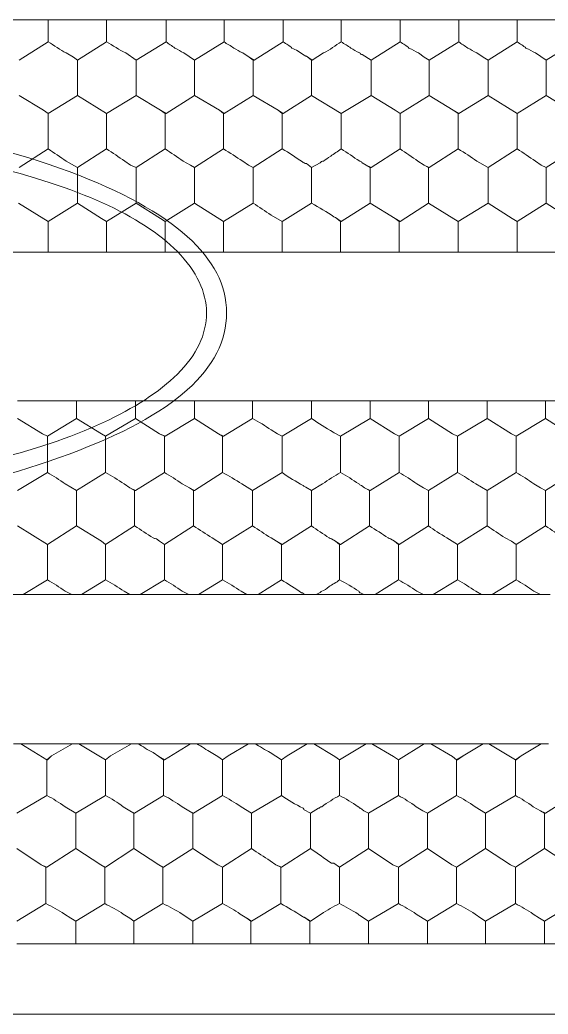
# Model space of a CAD drawing. Header units: metres. Extents: x -47.8 to 47.8, y 0 to 75.9.
# Drawn here: x 3.76 to 9.96, y 28.91 to 40.57 of the extents above; entities that cross this region are included whole.
import ezdxf

# ---------------------------------------------------------------- set-up
doc = ezdxf.new("R2010")
doc.units = ezdxf.units.M
doc.layers.add('ceco.net 240', color=7, linetype='Continuous')

msp = doc.modelspace()

# ---------------------------------------------------------------- linework, layer by layer
at = {"layer": 'ceco.net 240', "lineweight": 18}
for points in [[(10.284, 40.568), (9.593, 40.568), (8.912, 40.568), (8.222, 40.568), (7.531, 40.568), (6.85, 40.568), (6.159, 40.568), (5.478, 40.568), (4.778, 40.568), (4.096, 40.568), (3.406, 40.568)], [(4.096, 40.568), (4.096, 40.313)], [(4.778, 40.313), (4.778, 40.568)], [(5.478, 40.568), (5.478, 40.313)], [(6.159, 40.313), (6.159, 40.568)], [(6.85, 40.313), (6.85, 40.568)], [(7.531, 40.568), (7.531, 40.313)], [(8.222, 40.313), (8.222, 40.568)], [(8.912, 40.568), (8.912, 40.313)], [(9.593, 40.313), (9.593, 40.568)], [(4.096, 40.313), (3.756, 40.095)], [(4.437, 40.095), (4.778, 40.313)], [(5.128, 40.095), (5.478, 40.313)], [(6.159, 40.313), (5.809, 40.095)], [(6.85, 40.313), (6.509, 40.095)], [(8.222, 40.313), (7.881, 40.095)], [(8.912, 40.313), (8.562, 40.095)], [(9.593, 40.313), (9.253, 40.095)], [(10.284, 40.313), (9.934, 40.095)], [(4.39, 40.133), (4.437, 40.095)], [(4.39, 40.133), (4.437, 40.095)], [(6.452, 40.133), (6.509, 40.095)], [(6.5, 40.095), (6.452, 40.133)], [(7.191, 40.095), (7.124, 40.143)], [(7.124, 40.143), (7.181, 40.095)], [(8.562, 40.095), (8.506, 40.133)], [(8.562, 40.095), (8.506, 40.133)], [(9.196, 40.133), (9.253, 40.095)], [(9.196, 40.133), (9.253, 40.095)], [(4.437, 40.095), (4.437, 40.095)], [(4.437, 39.68), (4.437, 40.095)], [(5.128, 40.095), (5.128, 39.68)], [(5.809, 40.095), (5.809, 39.68)], [(6.509, 40.095), (6.5, 40.095)], [(6.5, 39.68), (6.5, 40.095)], [(7.181, 40.095), (7.191, 40.095)], [(7.181, 40.095), (7.181, 39.68)], [(7.881, 40.095), (7.881, 39.68)], [(8.562, 39.68), (8.562, 40.095)], [(8.562, 40.095), (8.562, 40.095)], [(9.253, 40.095), (9.253, 39.68)], [(9.253, 40.095), (9.253, 40.095)], [(9.934, 39.68), (9.934, 40.095)], [(3.756, 39.68), (4.04, 39.509)], [(4.096, 39.471), (4.437, 39.68)], [(4.778, 39.471), (4.437, 39.68)], [(5.128, 39.68), (4.778, 39.471)], [(5.412, 39.509), (5.128, 39.68)], [(5.809, 39.68), (5.478, 39.471)], [(6.103, 39.509), (5.809, 39.68)], [(6.5, 39.68), (6.159, 39.471)], [(6.793, 39.509), (6.5, 39.68)], [(7.181, 39.68), (6.85, 39.471)], [(7.531, 39.471), (7.181, 39.68)], [(7.881, 39.68), (7.531, 39.471)], [(7.881, 39.68), (8.165, 39.509)], [(8.222, 39.471), (8.562, 39.68)], [(8.846, 39.509), (8.562, 39.68)], [(9.253, 39.68), (8.912, 39.471)], [(9.253, 39.68), (9.593, 39.471)], [(9.593, 39.471), (9.934, 39.68)], [(10.284, 39.471), (9.934, 39.68)], [(4.096, 39.471), (4.04, 39.509)], [(4.04, 39.509), (4.096, 39.471)], [(4.096, 39.471), (4.096, 39.471)], [(4.096, 39.471), (4.096, 39.055)], [(4.778, 39.055), (4.778, 39.471)], [(5.478, 39.471), (5.412, 39.509)], [(5.412, 39.509), (5.468, 39.471)], [(5.468, 39.471), (5.478, 39.471)], [(5.468, 39.471), (5.468, 39.055)], [(6.15, 39.471), (6.103, 39.509)], [(6.159, 39.471), (6.103, 39.509)], [(6.159, 39.471), (6.15, 39.471)], [(6.15, 39.055), (6.15, 39.471)], [(6.85, 39.471), (6.793, 39.509)], [(6.84, 39.471), (6.793, 39.509)], [(6.85, 39.471), (6.84, 39.471)], [(6.84, 39.055), (6.84, 39.471)], [(7.531, 39.055), (7.531, 39.471)], [(8.222, 39.471), (8.165, 39.509)], [(8.165, 39.509), (8.222, 39.471)], [(8.222, 39.471), (8.222, 39.471)], [(8.222, 39.471), (8.222, 39.055)], [(8.912, 39.471), (8.846, 39.509)], [(8.846, 39.509), (8.903, 39.471)], [(8.903, 39.471), (8.912, 39.471)], [(8.903, 39.055), (8.903, 39.471)], [(9.593, 39.055), (9.593, 39.471)], [(3.756, 38.837), (4.096, 39.055)], [(4.778, 39.055), (4.437, 38.837)], [(5.468, 39.055), (5.128, 38.837)], [(6.15, 39.055), (5.809, 38.837)], [(6.5, 38.837), (6.84, 39.055)], [(8.222, 39.055), (7.881, 38.837)], [(8.903, 39.055), (8.562, 38.837)], [(9.593, 39.055), (9.253, 38.837)], [(10.284, 39.055), (9.934, 38.837)], [(4.437, 38.837), (4.437, 38.421)], [(5.128, 38.837), (5.062, 38.865)], [(5.062, 38.865), (5.128, 38.837)], [(5.128, 38.837), (5.128, 38.837)], [(5.128, 38.837), (5.128, 38.421)], [(5.809, 38.837), (5.762, 38.865)], [(5.809, 38.837), (5.762, 38.865)], [(5.809, 38.837), (5.809, 38.837)], [(5.809, 38.421), (5.809, 38.837)], [(6.5, 38.837), (6.443, 38.865)], [(6.443, 38.865), (6.5, 38.837)], [(6.5, 38.837), (6.5, 38.837)], [(6.5, 38.421), (6.5, 38.837)], [(7.181, 38.837), (7.181, 38.421)], [(7.881, 38.837), (7.824, 38.865)], [(7.824, 38.865), (7.872, 38.837)], [(7.872, 38.837), (7.881, 38.837)], [(7.872, 38.837), (7.872, 38.421)], [(8.506, 38.865), (8.553, 38.837)], [(8.562, 38.837), (8.506, 38.865)], [(8.553, 38.837), (8.562, 38.837)], [(8.553, 38.421), (8.553, 38.837)], [(9.253, 38.837), (9.253, 38.421)], [(9.877, 38.865), (9.934, 38.837)], [(9.934, 38.837), (9.877, 38.865)], [(9.934, 38.421), (9.934, 38.837)], [(9.934, 38.837), (9.934, 38.837)], [(4.096, 38.203), (3.746, 38.421)], [(4.437, 38.421), (4.096, 38.203)], [(4.721, 38.241), (4.437, 38.421)], [(5.128, 38.421), (4.778, 38.203)], [(5.128, 38.421), (5.412, 38.241)], [(5.468, 38.203), (5.809, 38.421)], [(5.809, 38.421), (6.15, 38.203)], [(6.15, 38.203), (6.5, 38.421)], [(7.181, 38.421), (6.84, 38.203)], [(7.872, 38.421), (7.531, 38.203)], [(8.165, 38.241), (7.872, 38.421)], [(8.222, 38.203), (8.553, 38.421)], [(8.903, 38.203), (8.553, 38.421)], [(9.253, 38.421), (8.903, 38.203)], [(9.536, 38.241), (9.253, 38.421)], [(9.934, 38.421), (9.593, 38.203)], [(10.218, 38.241), (9.934, 38.421)], [(4.778, 38.203), (4.721, 38.241)], [(4.778, 38.203), (4.721, 38.241)], [(5.468, 38.203), (5.412, 38.241)], [(5.412, 38.241), (5.468, 38.203)], [(7.465, 38.251), (7.522, 38.203)], [(7.531, 38.203), (7.465, 38.251)], [(8.212, 38.203), (8.165, 38.241)], [(8.165, 38.241), (8.222, 38.203)], [(9.593, 38.203), (9.536, 38.241)], [(9.593, 38.203), (9.536, 38.241)], [(4.096, 38.203), (4.096, 37.844)], [(4.778, 37.844), (4.778, 38.203)], [(4.778, 38.203), (4.778, 38.203)], [(5.468, 38.203), (5.468, 38.203)], [(5.468, 38.203), (5.468, 37.844)], [(6.15, 37.844), (6.15, 38.203)], [(6.84, 38.203), (6.84, 37.844)], [(7.531, 38.203), (7.522, 38.203)], [(7.522, 38.203), (7.522, 37.844)], [(8.212, 37.844), (8.212, 38.203)], [(8.212, 38.203), (8.222, 38.203)], [(8.903, 38.203), (8.903, 37.844)], [(9.593, 37.844), (9.593, 38.203)], [(9.593, 38.203), (9.593, 38.203)], [(10.275, 37.844), (9.593, 37.844), (8.903, 37.844), (8.212, 37.844), (7.522, 37.844), (6.84, 37.844), (6.15, 37.844), (5.468, 37.844), (4.778, 37.844), (4.096, 37.844), (3.396, 37.844)], [(10.615, 36.103), (9.925, 36.103), (9.243, 36.103), (8.553, 36.103), (7.872, 36.103), (7.181, 36.103), (6.49, 36.103), (5.809, 36.103), (5.118, 36.103), (4.428, 36.103), (3.737, 36.103)], [(4.428, 35.895), (4.428, 36.103)], [(5.118, 35.895), (5.118, 36.103)], [(5.809, 36.103), (5.809, 35.895)], [(6.49, 36.103), (6.49, 35.895)], [(7.181, 36.103), (7.181, 35.895)], [(7.872, 36.103), (7.872, 35.895)], [(8.553, 35.895), (8.553, 36.103)], [(9.243, 36.103), (9.243, 35.895)], [(9.925, 35.895), (9.925, 36.103)], [(4.03, 35.715), (3.737, 35.895)], [(4.428, 35.895), (4.087, 35.687)], [(4.768, 35.687), (4.721, 35.715), (4.428, 35.895)], [(4.768, 35.687), (5.118, 35.895)], [(5.118, 35.895), (5.402, 35.715)], [(5.809, 35.895), (5.468, 35.687)], [(6.093, 35.715), (5.809, 35.895)], [(6.49, 35.895), (6.15, 35.687)], [(7.181, 35.895), (6.84, 35.687)], [(7.872, 35.895), (7.522, 35.687)], [(8.155, 35.715), (7.872, 35.895)], [(8.212, 35.687), (8.553, 35.895)], [(8.837, 35.715), (8.553, 35.895)], [(9.243, 35.895), (8.893, 35.687)], [(9.243, 35.895), (9.527, 35.715), (9.584, 35.687)], [(9.584, 35.687), (9.925, 35.895)], [(9.925, 35.895), (10.208, 35.715)], [(4.03, 35.715), (4.087, 35.687)], [(4.087, 35.687), (4.03, 35.715)], [(4.087, 35.687), (4.087, 35.687)], [(4.087, 35.687), (4.087, 35.261)], [(4.768, 35.261), (4.768, 35.687)], [(5.468, 35.687), (5.402, 35.715)], [(5.402, 35.715), (5.459, 35.687)], [(5.459, 35.687), (5.468, 35.687)], [(5.459, 35.687), (5.459, 35.261)], [(6.093, 35.715), (6.14, 35.687)], [(6.15, 35.687), (6.093, 35.715)], [(6.14, 35.687), (6.15, 35.687)], [(6.14, 35.261), (6.14, 35.687)], [(6.84, 35.687), (6.84, 35.261)], [(7.522, 35.687), (7.522, 35.261)], [(8.212, 35.687), (8.155, 35.715)], [(8.155, 35.715), (8.212, 35.687)], [(8.212, 35.687), (8.212, 35.687)], [(8.212, 35.261), (8.212, 35.687)], [(8.893, 35.687), (8.837, 35.715)], [(8.837, 35.715), (8.893, 35.687)], [(8.893, 35.687), (8.893, 35.687)], [(8.893, 35.687), (8.893, 35.261)], [(9.584, 35.261), (9.584, 35.687)], [(4.087, 35.261), (3.737, 35.053)], [(4.428, 35.053), (4.768, 35.261)], [(5.459, 35.261), (5.118, 35.053)], [(6.14, 35.261), (5.809, 35.053)], [(6.84, 35.261), (6.49, 35.053)], [(7.872, 35.053), (8.212, 35.261)], [(8.893, 35.261), (8.553, 35.053)], [(9.584, 35.261), (9.243, 35.053)], [(10.265, 35.261), (9.925, 35.053)], [(4.428, 35.053), (4.428, 34.636)], [(5.118, 35.053), (5.052, 35.081)], [(5.052, 35.081), (5.109, 35.053)], [(5.109, 34.636), (5.109, 35.053)], [(5.109, 35.053), (5.118, 35.053)], [(5.752, 35.081), (5.8, 35.053)], [(5.752, 35.081), (5.809, 35.053)], [(5.8, 35.053), (5.8, 34.636)], [(5.809, 35.053), (5.8, 35.053)], [(6.49, 34.636), (6.49, 35.053)], [(7.181, 34.636), (7.181, 35.053)], [(7.805, 35.081), (7.872, 35.053)], [(7.805, 35.081), (7.862, 35.053)], [(7.872, 35.053), (7.862, 35.053)], [(7.862, 35.053), (7.862, 34.636)], [(8.553, 35.053), (8.496, 35.081)], [(8.496, 35.081), (8.553, 35.053)], [(8.553, 34.636), (8.553, 35.053)], [(8.553, 35.053), (8.553, 35.053)], [(9.243, 34.636), (9.243, 35.053)], [(9.925, 35.053), (9.868, 35.081)], [(9.868, 35.081), (9.925, 35.053)], [(9.925, 35.053), (9.925, 35.053)], [(9.925, 34.636), (9.925, 35.053)], [(4.087, 34.419), (3.737, 34.636)], [(4.428, 34.636), (4.087, 34.419)], [(4.721, 34.457), (4.428, 34.636)], [(4.768, 34.419), (5.109, 34.636)], [(5.8, 34.636), (5.459, 34.419)], [(6.14, 34.419), (6.49, 34.636)], [(7.181, 34.636), (6.84, 34.419)], [(7.862, 34.636), (7.522, 34.419)], [(8.212, 34.419), (8.553, 34.636)], [(9.243, 34.636), (8.893, 34.419)], [(9.925, 34.636), (9.584, 34.419)], [(4.087, 34.419), (4.087, 34.003)], [(4.721, 34.457), (4.768, 34.419)], [(4.768, 34.419), (4.721, 34.457)], [(4.768, 34.419), (4.768, 34.419)], [(4.768, 34.003), (4.768, 34.419)], [(5.459, 34.419), (5.402, 34.457)], [(5.459, 34.419), (5.402, 34.457)], [(5.459, 34.003), (5.459, 34.419)], [(5.459, 34.419), (5.459, 34.419)], [(6.14, 34.419), (6.14, 34.003)], [(6.84, 34.419), (6.774, 34.457)], [(6.774, 34.457), (6.831, 34.419)], [(6.831, 34.419), (6.831, 34.003)], [(6.831, 34.419), (6.84, 34.419)], [(7.465, 34.457), (7.512, 34.419)], [(7.522, 34.419), (7.465, 34.457)], [(7.522, 34.419), (7.512, 34.419)], [(7.512, 34.419), (7.512, 34.003)], [(8.212, 34.419), (8.155, 34.457)], [(8.155, 34.457), (8.203, 34.419)], [(8.203, 34.003), (8.203, 34.419)], [(8.203, 34.419), (8.212, 34.419)], [(8.893, 34.419), (8.893, 34.003)], [(9.584, 34.419), (9.527, 34.457)], [(9.584, 34.419), (9.527, 34.457)], [(9.584, 34.419), (9.584, 34.419)], [(9.584, 34.003), (9.584, 34.419)], [(4.087, 34.003), (3.803, 33.832)], [(4.484, 33.832), (4.768, 34.003)], [(5.459, 34.003), (5.175, 33.832)], [(6.14, 34.003), (5.856, 33.832)], [(6.831, 34.003), (6.556, 33.832)], [(8.203, 34.003), (7.928, 33.832)], [(8.893, 34.003), (8.61, 33.832)], [(9.584, 34.003), (9.3, 33.832)], [(3.68, 33.832), (3.803, 33.832), (4.371, 33.832), (4.484, 33.832), (5.052, 33.832), (5.175, 33.832), (5.743, 33.832), (5.856, 33.832), (6.424, 33.832), (6.556, 33.832), (7.124, 33.832), (7.238, 33.832), (7.796, 33.832), (7.928, 33.832), (8.496, 33.832), (8.61, 33.832), (9.177, 33.832), (9.3, 33.832), (9.868, 33.832), (9.981, 33.832)], [(9.962, 32.082), (9.877, 32.082), (9.262, 32.082), (9.196, 32.082), (8.581, 32.082), (8.506, 32.082), (7.891, 32.082), (7.824, 32.082), (7.209, 32.082), (7.133, 32.082), (6.519, 32.082), (6.443, 32.082), (5.838, 32.082), (5.762, 32.082), (5.147, 32.082), (5.071, 32.082), (4.456, 32.082), (4.39, 32.082), (3.775, 32.082), (3.69, 32.082)], [(3.775, 32.082), (4.078, 31.893)], [(4.134, 31.94), (4.38, 32.082), (4.39, 32.082)], [(4.456, 32.082), (4.768, 31.893)], [(4.825, 31.94), (5.071, 32.082)], [(5.762, 32.082), (5.459, 31.893)], [(6.206, 31.94), (6.443, 32.082)], [(6.897, 31.94), (7.133, 32.082)], [(7.209, 32.082), (7.455, 31.931)], [(7.512, 31.893), (7.824, 32.082)], [(7.891, 32.082), (8.146, 31.931)], [(8.203, 31.893), (8.506, 32.082)], [(8.837, 31.931), (8.581, 32.082)], [(8.96, 31.94), (9.196, 32.082)], [(9.575, 31.893), (9.262, 32.082)], [(9.641, 31.94), (9.877, 32.082)], [(4.134, 31.94), (4.078, 31.893)], [(4.078, 31.893), (4.087, 31.893), (4.134, 31.94)], [(4.768, 31.893), (4.768, 31.893), (4.825, 31.94)], [(4.768, 31.893), (4.825, 31.94)], [(6.14, 31.893), (6.14, 31.893), (6.206, 31.94)], [(6.206, 31.94), (6.14, 31.893)], [(6.897, 31.94), (6.831, 31.893)], [(6.831, 31.893), (6.831, 31.893), (6.897, 31.94)], [(8.884, 31.893), (8.893, 31.893), (8.96, 31.94)], [(8.96, 31.94), (8.884, 31.893)], [(9.575, 31.893), (9.584, 31.893), (9.641, 31.94)], [(9.641, 31.94), (9.575, 31.893)], [(4.078, 31.893), (4.078, 31.476)], [(4.768, 31.476), (4.768, 31.893)], [(5.459, 31.893), (5.393, 31.931)], [(5.393, 31.931), (5.449, 31.893)], [(5.449, 31.893), (5.459, 31.893)], [(5.449, 31.893), (5.449, 31.476)], [(6.14, 31.893), (6.084, 31.931)], [(6.084, 31.931), (6.14, 31.893)], [(6.14, 31.893), (6.14, 31.893)], [(6.14, 31.893), (6.14, 31.476)], [(6.831, 31.476), (6.831, 31.893)], [(7.512, 31.893), (7.455, 31.931)], [(7.455, 31.931), (7.512, 31.893)], [(7.512, 31.893), (7.512, 31.893)], [(7.512, 31.893), (7.512, 31.476)], [(8.203, 31.893), (8.146, 31.931)], [(8.146, 31.931), (8.203, 31.893)], [(8.203, 31.476), (8.203, 31.893)], [(8.203, 31.893), (8.203, 31.893)], [(8.884, 31.893), (8.837, 31.931)], [(8.837, 31.931), (8.884, 31.893)], [(8.884, 31.476), (8.884, 31.893)], [(8.884, 31.893), (8.884, 31.893)], [(9.575, 31.476), (9.575, 31.893)], [(4.078, 31.476), (3.728, 31.268)], [(4.768, 31.476), (4.418, 31.268)], [(5.449, 31.476), (5.109, 31.268)], [(6.14, 31.476), (5.8, 31.268)], [(6.831, 31.476), (6.48, 31.268)], [(7.852, 31.268), (8.203, 31.476)], [(8.884, 31.476), (8.543, 31.268)], [(9.575, 31.476), (9.225, 31.268)], [(10.256, 31.476), (9.925, 31.268)], [(4.418, 31.268), (4.418, 30.853)], [(5.109, 31.268), (5.052, 31.296)], [(5.052, 31.296), (5.099, 31.268)], [(5.099, 31.268), (5.109, 31.268)], [(5.099, 30.853), (5.099, 31.268)], [(5.8, 31.268), (5.743, 31.296)], [(5.743, 31.296), (5.79, 31.268)], [(5.79, 31.268), (5.8, 31.268)], [(5.79, 31.268), (5.79, 30.853)], [(6.48, 31.268), (6.48, 30.853)], [(7.096, 31.306), (7.172, 31.268)], [(7.172, 31.268), (7.096, 31.306)], [(7.172, 31.268), (7.172, 31.268)], [(7.172, 30.853), (7.172, 31.268)], [(7.852, 31.268), (7.796, 31.296)], [(7.796, 31.296), (7.852, 31.268)], [(7.852, 31.268), (7.852, 31.268)], [(7.852, 31.268), (7.852, 30.853)], [(8.543, 31.268), (8.487, 31.296)], [(8.487, 31.296), (8.543, 31.268)], [(8.543, 31.268), (8.543, 30.853)], [(8.543, 31.268), (8.543, 31.268)], [(9.225, 31.268), (9.225, 30.853)], [(9.915, 31.268), (9.868, 31.296)], [(9.925, 31.268), (9.868, 31.296)], [(9.915, 30.853), (9.915, 31.268)], [(9.915, 31.268), (9.925, 31.268)], [(4.011, 30.663), (3.728, 30.853)], [(4.418, 30.853), (4.078, 30.635)], [(4.712, 30.663), (4.418, 30.853)], [(5.099, 30.853), (4.768, 30.635)], [(5.393, 30.663), (5.099, 30.853)], [(5.79, 30.853), (5.449, 30.635)], [(6.14, 30.635), (6.084, 30.663), (5.79, 30.853)], [(6.48, 30.853), (6.14, 30.635)], [(6.831, 30.635), (7.172, 30.853)], [(7.852, 30.853), (7.512, 30.635)], [(8.203, 30.635), (8.137, 30.663), (7.852, 30.853)], [(8.543, 30.853), (8.203, 30.635)], [(8.543, 30.853), (8.827, 30.663), (8.884, 30.635)], [(8.884, 30.635), (9.225, 30.853)], [(9.225, 30.853), (9.518, 30.663)], [(9.575, 30.635), (9.915, 30.853)], [(10.208, 30.663), (9.915, 30.853)], [(4.078, 30.635), (4.011, 30.663)], [(4.068, 30.635), (4.011, 30.663)], [(4.712, 30.663), (4.768, 30.635)], [(4.759, 30.635), (4.712, 30.663)], [(5.449, 30.635), (5.393, 30.663)], [(5.44, 30.635), (5.393, 30.663)], [(6.765, 30.663), (6.822, 30.635)], [(6.831, 30.635), (6.765, 30.663)], [(7.446, 30.682), (7.512, 30.635)], [(7.512, 30.635), (7.446, 30.682)], [(9.518, 30.663), (9.575, 30.635)], [(9.575, 30.635), (9.518, 30.663)], [(4.078, 30.635), (4.068, 30.635)], [(4.068, 30.209), (4.068, 30.635)], [(4.768, 30.635), (4.759, 30.635)], [(4.759, 30.635), (4.759, 30.209)], [(5.449, 30.635), (5.44, 30.635)], [(5.44, 30.209), (5.44, 30.635)], [(6.14, 30.209), (6.14, 30.635)], [(6.822, 30.635), (6.831, 30.635)], [(6.822, 30.635), (6.822, 30.209)], [(7.512, 30.635), (7.512, 30.635)], [(7.512, 30.635), (7.512, 30.209)], [(8.203, 30.635), (8.203, 30.209)], [(8.884, 30.635), (8.884, 30.209)], [(9.575, 30.209), (9.575, 30.635)], [(9.575, 30.635), (9.575, 30.635)], [(4.068, 30.209), (3.728, 30.001)], [(4.418, 30.001), (4.759, 30.209)], [(5.099, 30.001), (5.44, 30.209)], [(6.14, 30.209), (5.79, 30.001)], [(6.822, 30.209), (6.48, 30.001)], [(8.203, 30.209), (7.852, 30.001)], [(8.884, 30.209), (8.543, 30.001)], [(9.575, 30.209), (9.225, 30.001)], [(10.256, 30.209), (9.915, 30.001)], [(4.418, 30.001), (4.362, 30.038)], [(4.362, 30.038), (4.418, 30.001)], [(4.418, 30.001), (4.418, 30.001)], [(4.418, 29.736), (4.418, 30.001)], [(5.099, 30.001), (5.052, 30.038)], [(5.052, 30.038), (5.099, 30.001)], [(5.099, 30.001), (5.099, 30.001)], [(5.099, 29.736), (5.099, 30.001)], [(5.79, 30.001), (5.79, 29.736)], [(6.471, 30.001), (6.424, 30.038)], [(6.48, 30.001), (6.424, 30.038)], [(6.471, 29.736), (6.471, 30.001)], [(6.471, 30.001), (6.48, 30.001)], [(7.096, 30.048), (7.162, 30.001)], [(7.172, 30.001), (7.096, 30.048)], [(7.162, 30.001), (7.172, 30.001)], [(7.162, 30.001), (7.162, 29.736)], [(7.852, 29.736), (7.852, 30.001)], [(8.543, 29.736), (8.543, 30.001)], [(9.225, 30.001), (9.168, 30.038)], [(9.168, 30.038), (9.225, 30.001)], [(9.225, 30.001), (9.225, 29.736)], [(9.225, 30.001), (9.225, 30.001)], [(9.915, 30.001), (9.858, 30.038)], [(9.915, 30.001), (9.858, 30.038)], [(9.915, 29.736), (9.915, 30.001)], [(9.915, 30.001), (9.915, 30.001)], [(3.728, 29.736), (4.418, 29.736), (5.099, 29.736), (5.79, 29.736), (6.471, 29.736), (7.162, 29.736), (7.852, 29.736), (8.543, 29.736), (9.225, 29.736), (9.915, 29.736), (10.596, 29.736)]]:
    msp.add_lwpolyline(points, dxfattribs=at)
for points, knots in [([(4.096, 40.313), (4.163, 40.266), (4.238, 40.219), (4.305, 40.181), (4.305, 40.181), (4.39, 40.133), (4.39, 40.133)], [0, 0, 0, 0, 1, 1, 1, 2, 2, 2, 2]), ([(4.778, 40.313), (4.853, 40.266), (4.929, 40.219), (5.005, 40.181), (5.005, 40.181), (5.128, 40.095), (5.128, 40.095)], [0, 0, 0, 0, 1, 1, 1, 2, 2, 2, 2]), ([(5.478, 40.313), (5.506, 40.285), (5.544, 40.266), (5.582, 40.238), (5.62, 40.219), (5.648, 40.2), (5.686, 40.181), (5.686, 40.181), (5.809, 40.095), (5.809, 40.095)], [0, 0, 0, 0, 1, 1, 1, 2, 2, 2, 3, 3, 3, 3]), ([(6.452, 40.133), (6.452, 40.133), (6.376, 40.181), (6.376, 40.181), (6.339, 40.2), (6.301, 40.219), (6.273, 40.238), (6.235, 40.266), (6.187, 40.285), (6.159, 40.313)], [0, 0, 0, 0, 1, 1, 1, 2, 2, 2, 3, 3, 3, 3]), ([(7.124, 40.143), (7.124, 40.143), (7.115, 40.143), (7.096, 40.153), (7.048, 40.19), (7.001, 40.219), (6.954, 40.238), (6.926, 40.266), (6.887, 40.285), (6.85, 40.313)], [0, 0, 0, 0, 1, 1, 1, 2, 2, 2, 3, 3, 3, 3]), ([(7.531, 40.313), (7.465, 40.266), (7.398, 40.219), (7.322, 40.181), (7.322, 40.181), (7.191, 40.095), (7.191, 40.095)], [0, 0, 0, 0, 1, 1, 1, 2, 2, 2, 2]), ([(7.531, 40.313), (7.569, 40.285), (7.607, 40.266), (7.645, 40.238), (7.672, 40.219), (7.711, 40.2), (7.748, 40.181), (7.758, 40.172), (7.768, 40.162), (7.777, 40.162), (7.777, 40.162), (7.881, 40.095), (7.881, 40.095)], [0, 0, 0, 0, 1, 1, 1, 2, 2, 2, 3, 3, 3, 4, 4, 4, 4]), ([(8.506, 40.133), (8.506, 40.133), (8.439, 40.181), (8.439, 40.181), (8.401, 40.2), (8.364, 40.219), (8.326, 40.238), (8.297, 40.266), (8.26, 40.285), (8.222, 40.313)], [0, 0, 0, 0, 1, 1, 1, 2, 2, 2, 3, 3, 3, 3]), ([(8.912, 40.313), (8.94, 40.285), (8.979, 40.266), (9.016, 40.238), (9.054, 40.219), (9.083, 40.2), (9.12, 40.181), (9.12, 40.181), (9.196, 40.133), (9.196, 40.133)], [0, 0, 0, 0, 1, 1, 1, 2, 2, 2, 3, 3, 3, 3]), ([(9.934, 40.095), (9.934, 40.095), (9.811, 40.181), (9.811, 40.181), (9.773, 40.2), (9.735, 40.219), (9.698, 40.238), (9.669, 40.266), (9.631, 40.285), (9.593, 40.313)], [0, 0, 0, 0, 1, 1, 1, 2, 2, 2, 3, 3, 3, 3]), ([(4.342, 35.479), (5.572, 35.933), (6.187, 36.481), (6.187, 37.134), (6.187, 37.778), (5.572, 38.326), (4.342, 38.79), (3.113, 39.244), (1.618, 39.471), (-0.123, 39.471), (-1.873, 39.471), (-3.359, 39.244), (-4.598, 38.79), (-5.838, 38.326), (-6.452, 37.778), (-6.452, 37.134), (-6.452, 36.481), (-5.838, 35.933), (-4.598, 35.479), (-3.359, 35.015), (-1.873, 34.797), (-0.123, 34.797), (-0.123, 34.797), (-0.123, 35.006), (-0.123, 35.006), (-1.419, 35.006), (-2.602, 35.128), (-3.643, 35.394), (-4.702, 35.649), (-5.44, 35.999), (-5.866, 36.415), (-6.103, 36.661), (-6.216, 36.898), (-6.216, 37.134), (-6.216, 37.418), (-6.055, 37.702), (-5.743, 37.967), (-5.44, 38.222), (-4.986, 38.449), (-4.409, 38.657), (-3.236, 39.055), (-1.817, 39.263), (-0.123, 39.263), (1.164, 39.263), (2.337, 39.13), (3.387, 38.865), (4.437, 38.61), (5.184, 38.279), (5.61, 37.853), (5.838, 37.617), (5.951, 37.38), (5.951, 37.134), (5.951, 36.879), (5.838, 36.642), (5.61, 36.415), (5.184, 35.999), (4.437, 35.649), (3.387, 35.394), (2.337, 35.128), (1.164, 35.006), (-0.123, 35.006), (-0.123, 35.006), (-0.123, 34.797), (-0.123, 34.797), (1.618, 34.797), (3.113, 35.015), (4.342, 35.479)], [0, 0, 0, 0, 1, 1, 1, 2, 2, 2, 3, 3, 3, 4, 4, 4, 5, 5, 5, 6, 6, 6, 7, 7, 7, 8, 8, 8, 9, 9, 9, 10, 10, 10, 11, 11, 11, 12, 12, 12, 13, 13, 13, 14, 14, 14, 15, 15, 15, 16, 16, 16, 17, 17, 17, 18, 18, 18, 19, 19, 19, 20, 20, 20, 21, 21, 21, 22, 22, 22, 22]), ([(4.096, 39.055), (4.163, 39.008), (4.238, 38.961), (4.305, 38.913), (4.305, 38.913), (4.437, 38.837), (4.437, 38.837)], [0, 0, 0, 0, 1, 1, 1, 2, 2, 2, 2]), ([(5.062, 38.865), (5.062, 38.865), (4.995, 38.913), (4.995, 38.913), (4.92, 38.961), (4.853, 39.008), (4.778, 39.055)], [0, 0, 0, 0, 1, 1, 1, 2, 2, 2, 2]), ([(5.762, 38.865), (5.762, 38.865), (5.677, 38.913), (5.677, 38.913), (5.61, 38.961), (5.534, 39.008), (5.468, 39.055)], [0, 0, 0, 0, 1, 1, 1, 2, 2, 2, 2]), ([(6.443, 38.865), (6.443, 38.865), (6.376, 38.913), (6.376, 38.913), (6.301, 38.961), (6.226, 39.008), (6.15, 39.055)], [0, 0, 0, 0, 1, 1, 1, 2, 2, 2, 2]), ([(6.84, 39.055), (6.926, 39.008), (6.992, 38.961), (7.076, 38.903), (7.086, 38.894), (7.086, 38.894), (7.096, 38.894), (7.105, 38.884), (7.115, 38.884), (7.124, 38.884), (7.124, 38.884), (7.181, 38.837), (7.181, 38.837)], [0, 0, 0, 0, 1, 1, 1, 2, 2, 2, 3, 3, 3, 4, 4, 4, 4]), ([(7.181, 38.837), (7.181, 38.837), (7.285, 38.894), (7.285, 38.894), (7.295, 38.903), (7.304, 38.913), (7.322, 38.913), (7.351, 38.931), (7.37, 38.951), (7.408, 38.97), (7.446, 38.998), (7.493, 39.027), (7.531, 39.055)], [0, 0, 0, 0, 1, 1, 1, 2, 2, 2, 3, 3, 3, 4, 4, 4, 4]), ([(7.531, 39.055), (7.607, 39.008), (7.672, 38.961), (7.748, 38.913), (7.748, 38.913), (7.758, 38.913), (7.768, 38.903), (7.768, 38.894), (7.777, 38.894), (7.777, 38.894), (7.777, 38.894), (7.824, 38.865), (7.824, 38.865)], [0, 0, 0, 0, 1, 1, 1, 2, 2, 2, 3, 3, 3, 4, 4, 4, 4]), ([(8.506, 38.865), (8.506, 38.865), (8.43, 38.913), (8.43, 38.913), (8.364, 38.961), (8.288, 39.008), (8.222, 39.055)], [0, 0, 0, 0, 1, 1, 1, 2, 2, 2, 2]), ([(9.253, 38.837), (9.253, 38.837), (9.12, 38.913), (9.12, 38.913), (9.054, 38.961), (8.979, 39.008), (8.903, 39.055)], [0, 0, 0, 0, 1, 1, 1, 2, 2, 2, 2]), ([(9.877, 38.865), (9.877, 38.865), (9.811, 38.913), (9.811, 38.913), (9.735, 38.961), (9.669, 39.008), (9.593, 39.055)], [0, 0, 0, 0, 1, 1, 1, 2, 2, 2, 2]), ([(6.84, 38.203), (6.84, 38.203), (6.708, 38.279), (6.708, 38.279), (6.642, 38.326), (6.566, 38.373), (6.5, 38.421)], [0, 0, 0, 0, 1, 1, 1, 2, 2, 2, 2]), ([(7.465, 38.251), (7.465, 38.251), (7.455, 38.251), (7.446, 38.261), (7.361, 38.317), (7.276, 38.364), (7.181, 38.421)], [0, 0, 0, 0, 1, 1, 1, 2, 2, 2, 2]), ([(6.84, 35.687), (6.84, 35.687), (6.783, 35.715), (6.783, 35.715), (6.783, 35.715), (6.708, 35.762), (6.708, 35.762), (6.642, 35.809), (6.566, 35.857), (6.49, 35.895)], [0, 0, 0, 0, 1, 1, 1, 2, 2, 2, 3, 3, 3, 3]), ([(7.522, 35.687), (7.522, 35.687), (7.455, 35.725), (7.455, 35.725), (7.455, 35.725), (7.446, 35.725), (7.436, 35.734), (7.351, 35.79), (7.266, 35.838), (7.181, 35.895)], [0, 0, 0, 0, 1, 1, 1, 2, 2, 2, 3, 3, 3, 3]), ([(4.087, 35.261), (4.153, 35.223), (4.229, 35.176), (4.296, 35.128), (4.296, 35.128), (4.428, 35.053), (4.428, 35.053)], [0, 0, 0, 0, 1, 1, 1, 2, 2, 2, 2]), ([(5.052, 35.081), (5.052, 35.081), (4.986, 35.128), (4.986, 35.128), (4.91, 35.176), (4.844, 35.223), (4.768, 35.261)], [0, 0, 0, 0, 1, 1, 1, 2, 2, 2, 2]), ([(5.459, 35.261), (5.525, 35.223), (5.601, 35.176), (5.667, 35.128), (5.667, 35.128), (5.752, 35.081), (5.752, 35.081)], [0, 0, 0, 0, 1, 1, 1, 2, 2, 2, 2]), ([(6.49, 35.053), (6.49, 35.053), (6.367, 35.128), (6.367, 35.128), (6.291, 35.176), (6.216, 35.223), (6.14, 35.261)], [0, 0, 0, 0, 1, 1, 1, 2, 2, 2, 2]), ([(7.181, 35.053), (7.181, 35.053), (7.115, 35.09), (7.115, 35.09), (7.105, 35.1), (7.096, 35.1), (7.086, 35.109), (7.001, 35.157), (6.916, 35.204), (6.84, 35.261)], [0, 0, 0, 0, 1, 1, 1, 2, 2, 2, 3, 3, 3, 3]), ([(7.522, 35.261), (7.455, 35.223), (7.38, 35.176), (7.313, 35.128), (7.313, 35.128), (7.181, 35.053), (7.181, 35.053)], [0, 0, 0, 0, 1, 1, 1, 2, 2, 2, 2]), ([(7.522, 35.261), (7.597, 35.223), (7.664, 35.176), (7.739, 35.128), (7.748, 35.128), (7.748, 35.109), (7.768, 35.109), (7.768, 35.109), (7.805, 35.081), (7.805, 35.081)], [0, 0, 0, 0, 1, 1, 1, 2, 2, 2, 3, 3, 3, 3]), ([(8.496, 35.081), (8.496, 35.081), (8.42, 35.128), (8.42, 35.128), (8.354, 35.176), (8.278, 35.223), (8.212, 35.261)], [0, 0, 0, 0, 1, 1, 1, 2, 2, 2, 2]), ([(9.243, 35.053), (9.243, 35.053), (9.11, 35.128), (9.11, 35.128), (9.035, 35.176), (8.969, 35.223), (8.893, 35.261)], [0, 0, 0, 0, 1, 1, 1, 2, 2, 2, 2]), ([(9.868, 35.081), (9.868, 35.081), (9.792, 35.128), (9.792, 35.128), (9.726, 35.176), (9.65, 35.223), (9.584, 35.261)], [0, 0, 0, 0, 1, 1, 1, 2, 2, 2, 2]), ([(5.402, 34.457), (5.402, 34.457), (5.364, 34.485), (5.364, 34.485), (5.345, 34.485), (5.336, 34.495), (5.326, 34.495), (5.251, 34.542), (5.184, 34.589), (5.109, 34.636)], [0, 0, 0, 0, 1, 1, 1, 2, 2, 2, 3, 3, 3, 3]), ([(5.8, 34.636), (5.866, 34.589), (5.951, 34.542), (6.017, 34.495), (6.017, 34.495), (6.14, 34.419), (6.14, 34.419)], [0, 0, 0, 0, 1, 1, 1, 2, 2, 2, 2]), ([(6.774, 34.457), (6.774, 34.457), (6.708, 34.495), (6.708, 34.495), (6.632, 34.542), (6.566, 34.589), (6.49, 34.636)], [0, 0, 0, 0, 1, 1, 1, 2, 2, 2, 2]), ([(7.465, 34.457), (7.465, 34.457), (7.418, 34.485), (7.418, 34.485), (7.408, 34.485), (7.398, 34.495), (7.389, 34.495), (7.322, 34.542), (7.247, 34.589), (7.181, 34.636)], [0, 0, 0, 0, 1, 1, 1, 2, 2, 2, 3, 3, 3, 3]), ([(8.155, 34.457), (8.155, 34.457), (8.108, 34.485), (8.108, 34.485), (8.098, 34.485), (8.089, 34.495), (8.08, 34.495), (8.014, 34.542), (7.938, 34.589), (7.862, 34.636)], [0, 0, 0, 0, 1, 1, 1, 2, 2, 2, 3, 3, 3, 3]), ([(8.893, 34.419), (8.893, 34.419), (8.77, 34.495), (8.77, 34.495), (8.694, 34.542), (8.619, 34.589), (8.553, 34.636)], [0, 0, 0, 0, 1, 1, 1, 2, 2, 2, 2]), ([(9.527, 34.457), (9.527, 34.457), (9.452, 34.495), (9.452, 34.495), (9.385, 34.542), (9.31, 34.589), (9.243, 34.636)], [0, 0, 0, 0, 1, 1, 1, 2, 2, 2, 2]), ([(10.208, 34.457), (10.208, 34.457), (10.171, 34.485), (10.171, 34.485), (10.161, 34.485), (10.152, 34.495), (10.142, 34.495), (10.067, 34.542), (10, 34.589), (9.925, 34.636)], [0, 0, 0, 0, 1, 1, 1, 2, 2, 2, 3, 3, 3, 3]), ([(4.087, 34.003), (4.153, 33.965), (4.229, 33.917), (4.296, 33.87), (4.296, 33.87), (4.371, 33.832), (4.371, 33.832)], [0, 0, 0, 0, 1, 1, 1, 2, 2, 2, 2]), ([(5.052, 33.832), (5.052, 33.832), (4.986, 33.87), (4.986, 33.87), (4.91, 33.917), (4.844, 33.965), (4.768, 34.003)], [0, 0, 0, 0, 1, 1, 1, 2, 2, 2, 2]), ([(5.743, 33.832), (5.743, 33.832), (5.667, 33.87), (5.667, 33.87), (5.601, 33.917), (5.525, 33.965), (5.459, 34.003)], [0, 0, 0, 0, 1, 1, 1, 2, 2, 2, 2]), ([(6.424, 33.832), (6.424, 33.832), (6.358, 33.87), (6.358, 33.87), (6.282, 33.917), (6.216, 33.965), (6.14, 34.003)], [0, 0, 0, 0, 1, 1, 1, 2, 2, 2, 2]), ([(6.831, 34.003), (6.906, 33.956), (6.992, 33.908), (7.067, 33.851), (7.076, 33.851), (7.086, 33.851), (7.086, 33.842), (7.096, 33.832), (7.105, 33.832), (7.115, 33.832), (7.115, 33.832), (7.124, 33.832), (7.124, 33.832)], [0, 0, 0, 0, 1, 1, 1, 2, 2, 2, 3, 3, 3, 4, 4, 4, 4]), ([(7.512, 34.003), (7.474, 33.974), (7.427, 33.946), (7.389, 33.927), (7.361, 33.898), (7.332, 33.879), (7.304, 33.87), (7.295, 33.87), (7.285, 33.851), (7.276, 33.851), (7.276, 33.851), (7.238, 33.832), (7.238, 33.832)], [0, 0, 0, 0, 1, 1, 1, 2, 2, 2, 3, 3, 3, 4, 4, 4, 4]), ([(7.512, 34.003), (7.588, 33.965), (7.664, 33.917), (7.739, 33.87), (7.739, 33.87), (7.748, 33.861), (7.748, 33.851), (7.758, 33.851), (7.758, 33.851), (7.758, 33.851), (7.758, 33.851), (7.796, 33.832), (7.796, 33.832)], [0, 0, 0, 0, 1, 1, 1, 2, 2, 2, 3, 3, 3, 4, 4, 4, 4]), ([(8.496, 33.832), (8.496, 33.832), (8.42, 33.87), (8.42, 33.87), (8.354, 33.917), (8.269, 33.965), (8.203, 34.003)], [0, 0, 0, 0, 1, 1, 1, 2, 2, 2, 2]), ([(8.893, 34.003), (8.969, 33.965), (9.035, 33.917), (9.11, 33.87), (9.11, 33.87), (9.177, 33.832), (9.177, 33.832)], [0, 0, 0, 0, 1, 1, 1, 2, 2, 2, 2]), ([(9.868, 33.832), (9.868, 33.832), (9.792, 33.87), (9.792, 33.87), (9.726, 33.917), (9.65, 33.965), (9.584, 34.003)], [0, 0, 0, 0, 1, 1, 1, 2, 2, 2, 2]), ([(5.147, 32.082), (5.203, 32.054), (5.26, 32.006), (5.326, 31.978), (5.326, 31.978), (5.393, 31.931), (5.393, 31.931)], [0, 0, 0, 0, 1, 1, 1, 2, 2, 2, 2]), ([(5.838, 32.082), (5.894, 32.054), (5.951, 32.006), (6.008, 31.978), (6.008, 31.978), (6.084, 31.931), (6.084, 31.931)], [0, 0, 0, 0, 1, 1, 1, 2, 2, 2, 2]), ([(6.831, 31.893), (6.831, 31.893), (6.699, 31.978), (6.699, 31.978), (6.642, 32.006), (6.576, 32.054), (6.519, 32.082)], [0, 0, 0, 0, 1, 1, 1, 2, 2, 2, 2]), ([(4.078, 31.476), (4.153, 31.439), (4.22, 31.392), (4.296, 31.344), (4.296, 31.344), (4.418, 31.268), (4.418, 31.268)], [0, 0, 0, 0, 1, 1, 1, 2, 2, 2, 2]), ([(5.052, 31.296), (5.052, 31.296), (4.976, 31.344), (4.976, 31.344), (4.91, 31.392), (4.835, 31.439), (4.768, 31.476)], [0, 0, 0, 0, 1, 1, 1, 2, 2, 2, 2]), ([(5.743, 31.296), (5.743, 31.296), (5.667, 31.344), (5.667, 31.344), (5.591, 31.392), (5.525, 31.439), (5.449, 31.476)], [0, 0, 0, 0, 1, 1, 1, 2, 2, 2, 2]), ([(6.14, 31.476), (6.206, 31.439), (6.282, 31.392), (6.358, 31.344), (6.358, 31.344), (6.48, 31.268), (6.48, 31.268)], [0, 0, 0, 0, 1, 1, 1, 2, 2, 2, 2]), ([(7.096, 31.306), (7.096, 31.316), (7.086, 31.316), (7.086, 31.325), (6.992, 31.373), (6.906, 31.42), (6.831, 31.476)], [0, 0, 0, 0, 1, 1, 1, 2, 2, 2, 2]), ([(7.512, 31.476), (7.446, 31.439), (7.37, 31.392), (7.304, 31.344), (7.285, 31.344), (7.276, 31.325), (7.266, 31.325), (7.266, 31.325), (7.172, 31.268), (7.172, 31.268)], [0, 0, 0, 0, 1, 1, 1, 2, 2, 2, 3, 3, 3, 3]), ([(7.512, 31.476), (7.588, 31.439), (7.654, 31.392), (7.729, 31.344), (7.739, 31.344), (7.748, 31.325), (7.758, 31.325), (7.758, 31.325), (7.796, 31.296), (7.796, 31.296)], [0, 0, 0, 0, 1, 1, 1, 2, 2, 2, 3, 3, 3, 3]), ([(8.203, 31.476), (8.269, 31.439), (8.344, 31.392), (8.411, 31.344), (8.411, 31.344), (8.487, 31.296), (8.487, 31.296)], [0, 0, 0, 0, 1, 1, 1, 2, 2, 2, 2]), ([(9.225, 31.268), (9.225, 31.268), (9.102, 31.344), (9.102, 31.344), (9.026, 31.392), (8.96, 31.439), (8.884, 31.476)], [0, 0, 0, 0, 1, 1, 1, 2, 2, 2, 2]), ([(9.868, 31.296), (9.868, 31.296), (9.782, 31.344), (9.782, 31.344), (9.716, 31.392), (9.641, 31.439), (9.575, 31.476)], [0, 0, 0, 0, 1, 1, 1, 2, 2, 2, 2]), ([(6.48, 30.853), (6.556, 30.804), (6.623, 30.757), (6.699, 30.71), (6.699, 30.71), (6.765, 30.663), (6.765, 30.663)], [0, 0, 0, 0, 1, 1, 1, 2, 2, 2, 2]), ([(7.172, 30.853), (7.256, 30.795), (7.332, 30.739), (7.418, 30.682), (7.427, 30.682), (7.446, 30.682), (7.446, 30.682)], [0, 0, 0, 0, 1, 1, 1, 2, 2, 2, 2]), ([(4.362, 30.038), (4.362, 30.038), (4.286, 30.085), (4.286, 30.085), (4.21, 30.133), (4.144, 30.171), (4.068, 30.209)], [0, 0, 0, 0, 1, 1, 1, 2, 2, 2, 2]), ([(4.759, 30.209), (4.825, 30.171), (4.91, 30.133), (4.976, 30.085), (4.976, 30.085), (5.052, 30.038), (5.052, 30.038)], [0, 0, 0, 0, 1, 1, 1, 2, 2, 2, 2]), ([(5.44, 30.209), (5.516, 30.171), (5.591, 30.133), (5.667, 30.085), (5.667, 30.085), (5.79, 30.001), (5.79, 30.001)], [0, 0, 0, 0, 1, 1, 1, 2, 2, 2, 2]), ([(6.424, 30.038), (6.424, 30.038), (6.348, 30.085), (6.348, 30.085), (6.282, 30.133), (6.206, 30.171), (6.14, 30.209)], [0, 0, 0, 0, 1, 1, 1, 2, 2, 2, 2]), ([(7.096, 30.048), (7.096, 30.048), (7.086, 30.048), (7.076, 30.057), (6.992, 30.114), (6.906, 30.162), (6.822, 30.209)], [0, 0, 0, 0, 1, 1, 1, 2, 2, 2, 2]), ([(7.512, 30.209), (7.436, 30.171), (7.37, 30.133), (7.295, 30.085), (7.295, 30.085), (7.172, 30.001), (7.172, 30.001)], [0, 0, 0, 0, 1, 1, 1, 2, 2, 2, 2]), ([(7.852, 30.001), (7.852, 30.001), (7.748, 30.067), (7.748, 30.067), (7.748, 30.067), (7.739, 30.076), (7.729, 30.085), (7.654, 30.133), (7.578, 30.171), (7.512, 30.209)], [0, 0, 0, 0, 1, 1, 1, 2, 2, 2, 3, 3, 3, 3]), ([(8.543, 30.001), (8.543, 30.001), (8.411, 30.085), (8.411, 30.085), (8.344, 30.133), (8.269, 30.171), (8.203, 30.209)], [0, 0, 0, 0, 1, 1, 1, 2, 2, 2, 2]), ([(9.168, 30.038), (9.168, 30.038), (9.102, 30.085), (9.102, 30.085), (9.026, 30.133), (8.96, 30.171), (8.884, 30.209)], [0, 0, 0, 0, 1, 1, 1, 2, 2, 2, 2]), ([(9.858, 30.038), (9.858, 30.038), (9.782, 30.085), (9.782, 30.085), (9.716, 30.133), (9.641, 30.171), (9.575, 30.209)], [0, 0, 0, 0, 1, 1, 1, 2, 2, 2, 2]), ([(25.914, 29.092), (25.687, 28.97), (25.413, 28.912), (25.072, 28.912), (25.072, 28.912), (-25.072, 28.912), (-25.072, 28.912), (-25.413, 28.912), (-25.687, 28.97), (-25.904, 29.092)], [0, 0, 0, 0, 1, 1, 1, 2, 2, 2, 3, 3, 3, 3])]:
    msp.add_open_spline(points, degree=3, knots=knots, dxfattribs=at)

doc.saveas('drawing.dxf')
